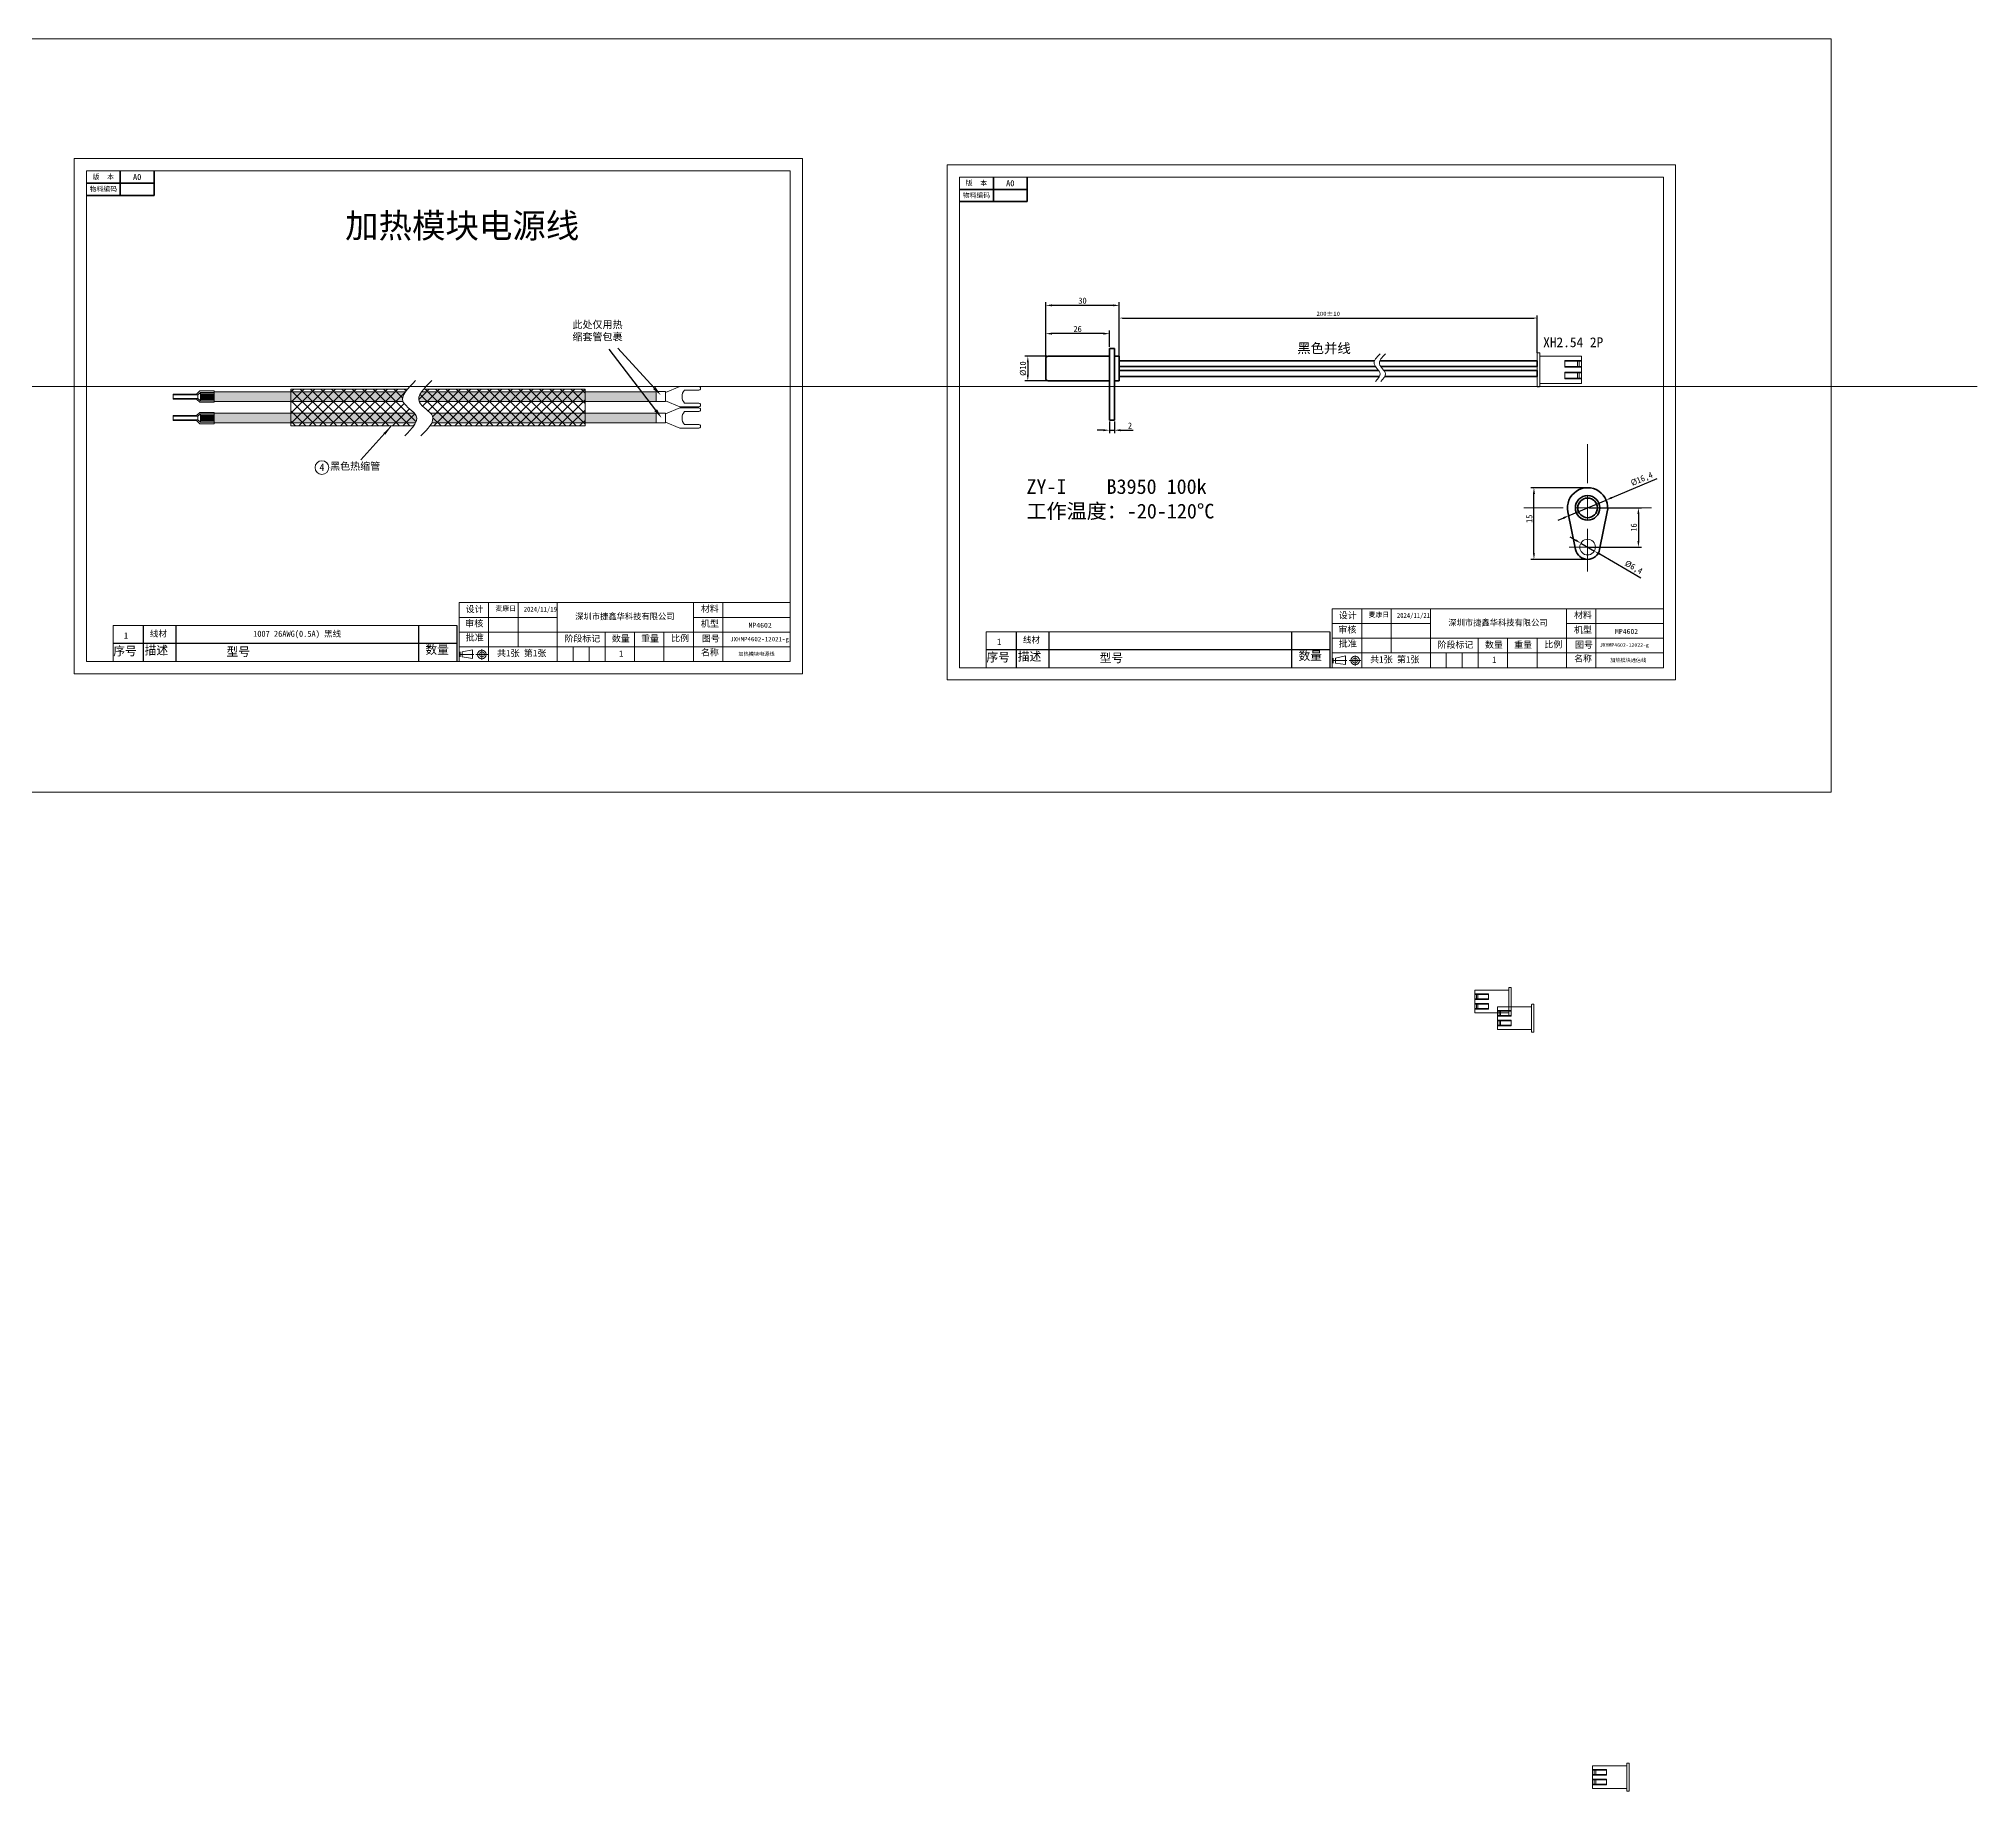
# Model space of a CAD drawing. Header units: millimetres. Extents: x -293 to 5666, y -3485 to 352.
# Drawn here: x 476 to 1267, y -3485 to -2771 of the extents above; entities that cross this region are included whole.
import ezdxf
from ezdxf import colors
from ezdxf.entities.mleader import LeaderData, LeaderLine
from ezdxf.math import Vec2, Vec3

# ---------------------------------------------------------------- set-up
doc = ezdxf.new("R2010")
doc.units = ezdxf.units.MM
doc.header["$PDSIZE"] = -1
doc.linetypes.add('点画线', pattern=[18, 12, -2, 2, -2])
doc.layers.get('0').update_dxf_attribs({"lineweight": 18})
for name, color, linetype, lineweight in [('FORMAT', 7, 'Continuous', 35), ('SLD-0', 179, 'Continuous', 18), ('中心线层', 1, '点画线', 18), ('图框线', 1, 'Continuous', 30), ('地线', 2, 'Continuous', 18), ('尺寸线层', 3, 'Continuous', 18), ('更新', 10, 'Continuous', 18), ('粗实线层', 7, 'Continuous', 35), ('轮廓实线层', 7, 'Continuous', 35)]:
    doc.layers.add(name, color=color, linetype=linetype, lineweight=lineweight)
doc.styles.add('SLDTEXTSTYLE3', font='', dxfattribs={"width": 0.827647})
doc.styles.get("Standard").update_dxf_attribs({"font": ''})
doc.styles.get('SLDTEXTSTYLE3').set_extended_font_data('汉仪长仿宋体')
doc.styles.get('Standard').set_extended_font_data('FangSong')
doc.dimstyles.new('ISO-25', dxfattribs={"dimtxt": 2.5, "dimasz": 2.5, "dimexe": 1.25, "dimexo": 0.625, "dimtad": 1, "dimtxsty": 'Standard', "dimcen": 2.5, "dimdle": 5, "dimadec": 0, "dimazin": 0, "dimtfac": 1, "dimtmove": 0, "dimatfit": 3, "dimfxl": 1, "dimarcsym": 0})

# ---------------------------------------------------------------- blocks, each defined once
blk = doc.blocks.new('*X1173')
at = {"layer": '粗实线层'}
blk.add_hatch(color=256, dxfattribs=at).paths.add_polyline_path([(12.33, 13.57), (9.27, 10.94), (10.01, 10.27)], flags=0)
blk.add_line((0, 0), (12.33, 13.57), dxfattribs=at)
blk = doc.blocks.new('*D1180')
at = {"color": 0, "lineweight": -2, "transparency": 16777216}
for p, q in [((916.82, -2900.13), (916.82, -2883.52)), ((918.07, -2884.52), (1085.93, -2884.52)), ((1087.18, -2898.69), (1087.18, -2883.52))]:
    blk.add_line(p, q, dxfattribs=at)
at = {"color": 0, "transparency": 16777216}
for points in [[(918.07, -2884.31), (918.07, -2884.73), (916.82, -2884.52)], [(1085.93, -2884.73), (1085.93, -2884.31), (1087.18, -2884.52)]]:
    blk.add_solid(points, dxfattribs=at)
at = {"layer": 'Defpoints', "color": 0, "transparency": 16777216}
for p in [(1087.18, -2884.52), (916.82, -2900.13), (1087.18, -2898.69)]:
    blk.add_point(p, dxfattribs=at)
at = {"color": 0, "transparency": 16777216, "insert": (1002, -2882.79), "char_height": 1.75, "attachment_point": 5}
blk.add_mtext('200%%P10', dxfattribs=at)
blk = doc.blocks.new('SW_CENTERMARKSYMBOL_0')
at = {"layer": '中心线层', "color": 0}
for p, q in [((0, 5), (0, 13)), ((-5, 0), (-13, 0)), ((0, 0), (-2.5, 0)), ((0, 0), (0, 2.5)), ((0, 0), (0, -2.5)), ((0, 0), (2.5, 0)), ((5, 0), (13, 0)), ((0, -5), (0, -13))]:
    blk.add_line(p, q, dxfattribs=at)
blk = doc.blocks.new('SW_CENTERMARKSYMBOL_1')
at = {"layer": '中心线层', "color": 0}
for p, q in [((-2.5, 0), (-3.75, 0)), ((0, 0), (-2.5, 0)), ((0, 2.5), (0, 3.75)), ((0, 0), (0, 2.5)), ((0, 0), (0, -2.5)), ((0, 0), (2.5, 0)), ((2.5, 0), (3.75, 0)), ((0, -2.5), (0, -3.75))]:
    blk.add_line(p, q, dxfattribs=at)
blk = doc.blocks.new('*D1181')
at = {"color": 0, "lineweight": -2, "transparency": 16777216}
for p, q in [((887.2, -2900.13), (878.26, -2900.13)), ((879.51, -2902.63), (879.51, -2907.63)), ((887.2, -2910.13), (878.26, -2910.13))]:
    blk.add_line(p, q, dxfattribs=at)
at = {"color": 0, "transparency": 16777216}
for points in [[(879.92, -2902.63), (879.09, -2902.63), (879.51, -2900.13)], [(879.09, -2907.63), (879.92, -2907.63), (879.51, -2910.13)]]:
    blk.add_solid(points, dxfattribs=at)
at = {"layer": 'Defpoints', "color": 0, "transparency": 16777216}
for p in [(887.82, -2900.13), (879.51, -2910.13), (887.82, -2910.13)]:
    blk.add_point(p, dxfattribs=at)
at = {"color": 0, "transparency": 16777216, "insert": (877.57, -2905.13), "char_height": 2.5, "attachment_point": 5, "rotation": 90}
blk.add_mtext('%%C10', dxfattribs=at)
blk = doc.blocks.new('*D1182')
at = {"color": 0, "lineweight": -2, "transparency": 16777216}
for p, q in [((886.82, -2900.5), (886.82, -2889.64)), ((910.32, -2890.89), (889.32, -2890.89)), ((912.82, -2896.3), (912.82, -2889.64))]:
    blk.add_line(p, q, dxfattribs=at)
at = {"color": 0, "transparency": 16777216}
for points in [[(889.32, -2890.47), (889.32, -2891.3), (886.82, -2890.89)], [(910.32, -2891.3), (910.32, -2890.47), (912.82, -2890.89)]]:
    blk.add_solid(points, dxfattribs=at)
at = {"layer": 'Defpoints', "color": 0, "transparency": 16777216}
for p in [(886.82, -2890.89), (912.82, -2896.93), (886.82, -2901.13)]:
    blk.add_point(p, dxfattribs=at)
at = {"color": 0, "transparency": 16777216, "insert": (899.82, -2889), "char_height": 2.5, "attachment_point": 5}
blk.add_mtext('26', dxfattribs=at)
blk = doc.blocks.new('*D1183')
at = {"color": 0, "lineweight": -2, "transparency": 16777216}
for p, q in [((886.82, -2900.5), (886.82, -2878.11)), ((914.32, -2879.36), (889.32, -2879.36)), ((916.82, -2899.5), (916.82, -2878.11))]:
    blk.add_line(p, q, dxfattribs=at)
at = {"color": 0, "transparency": 16777216}
for points in [[(889.32, -2878.94), (889.32, -2879.77), (886.82, -2879.36)], [(914.32, -2879.77), (914.32, -2878.94), (916.82, -2879.36)]]:
    blk.add_solid(points, dxfattribs=at)
at = {"layer": 'Defpoints', "color": 0, "transparency": 16777216}
for p in [(886.82, -2879.36), (916.82, -2900.13), (886.82, -2901.13)]:
    blk.add_point(p, dxfattribs=at)
at = {"color": 0, "transparency": 16777216, "insert": (901.82, -2877.47), "char_height": 2.5, "attachment_point": 5}
blk.add_mtext('30', dxfattribs=at)
blk = doc.blocks.new('*D1184')
at = {"color": 0, "lineweight": -2, "transparency": 16777216}
for p, q in [((910.32, -2930.25), (907.82, -2930.25)), ((912.82, -2926.75), (912.82, -2931.5)), ((912.82, -2930.25), (914.82, -2930.25)), ((914.82, -2926.75), (914.82, -2931.5)), ((917.32, -2930.25), (922.49, -2930.25))]:
    blk.add_line(p, q, dxfattribs=at)
at = {"color": 0, "transparency": 16777216}
for points in [[(910.32, -2930.67), (910.32, -2929.84), (912.82, -2930.25)], [(917.32, -2929.84), (917.32, -2930.67), (914.82, -2930.25)]]:
    blk.add_solid(points, dxfattribs=at)
at = {"layer": 'Defpoints', "color": 0, "transparency": 16777216}
for p in [(912.82, -2926.13), (914.82, -2926.13), (914.82, -2930.25)]:
    blk.add_point(p, dxfattribs=at)
at = {"color": 0, "transparency": 16777216, "insert": (921.16, -2928.38), "char_height": 2.5, "attachment_point": 5}
blk.add_mtext('2', dxfattribs=at)
blk = doc.blocks.new('*D1185')
at = {"color": 0, "lineweight": -2, "transparency": 16777216}
for p, q in [((1136.01, -2950.07), (1117.63, -2957.77)), ((1100.2, -2965.07), (1115.33, -2958.74)), ((1097.9, -2966.04), (1095.59, -2967))]:
    blk.add_line(p, q, dxfattribs=at)
at = {"color": 0, "transparency": 16777216}
for points in [[(1117.47, -2957.39), (1117.8, -2958.15), (1115.33, -2958.74)], [(1098.06, -2966.42), (1097.73, -2965.65), (1100.2, -2965.07)]]:
    blk.add_solid(points, dxfattribs=at)
at = {"layer": 'Defpoints', "color": 0, "transparency": 16777216}
for p in [(1115.33, -2958.74), (1100.2, -2965.07)]:
    blk.add_point(p, dxfattribs=at)
at = {"color": 0, "transparency": 16777216, "insert": (1129.93, -2950.34), "char_height": 2.5, "attachment_point": 5, "rotation": 22.72635}
blk.add_mtext('%%c16,4', dxfattribs=at)
blk = doc.blocks.new('*D1186')
at = {"color": 0, "lineweight": -2, "transparency": 16777216}
for p, q in [((1102.84, -2975.04), (1100.67, -2973.79)), ((1105, -2976.3), (1110.53, -2979.51)), ((1129.53, -2990.55), (1112.69, -2980.77))]:
    blk.add_line(p, q, dxfattribs=at)
at = {"color": 0, "transparency": 16777216}
for points in [[(1102.63, -2975.4), (1103.05, -2974.68), (1105, -2976.3)], [(1112.9, -2980.41), (1112.48, -2981.13), (1110.53, -2979.51)]]:
    blk.add_solid(points, dxfattribs=at)
at = {"layer": 'Defpoints', "color": 0, "transparency": 16777216}
for p in [(1105, -2976.3), (1110.53, -2979.51)]:
    blk.add_point(p, dxfattribs=at)
at = {"color": 0, "transparency": 16777216, "insert": (1126.44, -2986.32), "char_height": 2.5, "attachment_point": 5, "rotation": 329.85392}
blk.add_mtext('%%c6,4', dxfattribs=at)
blk = doc.blocks.new('*D1187')
at = {"color": 0, "lineweight": -2, "transparency": 16777216}
for p, q in [((1108.39, -2961.9), (1129.74, -2961.9)), ((1128.49, -2964.4), (1128.49, -2975.4)), ((1108.39, -2977.9), (1129.74, -2977.9))]:
    blk.add_line(p, q, dxfattribs=at)
at = {"color": 0, "transparency": 16777216}
for points in [[(1128.91, -2964.4), (1128.07, -2964.4), (1128.49, -2961.9)], [(1128.07, -2975.4), (1128.91, -2975.4), (1128.49, -2977.9)]]:
    blk.add_solid(points, dxfattribs=at)
at = {"layer": 'Defpoints', "color": 0, "transparency": 16777216}
for p in [(1107.77, -2961.9), (1107.77, -2977.9), (1128.49, -2977.9)]:
    blk.add_point(p, dxfattribs=at)
at = {"color": 0, "transparency": 16777216, "insert": (1126.6, -2969.9), "char_height": 2.5, "attachment_point": 5, "rotation": 90}
blk.add_mtext('16', dxfattribs=at)
blk = doc.blocks.new('*D1188')
at = {"color": 0, "lineweight": -2, "transparency": 16777216}
for p, q in [((1107.14, -2953.7), (1084.63, -2953.7)), ((1085.88, -2980.4), (1085.88, -2956.2)), ((1107.14, -2982.9), (1084.63, -2982.9))]:
    blk.add_line(p, q, dxfattribs=at)
at = {"color": 0, "transparency": 16777216}
for points in [[(1086.3, -2956.2), (1085.46, -2956.2), (1085.88, -2953.7)], [(1085.46, -2980.4), (1086.3, -2980.4), (1085.88, -2982.9)]]:
    blk.add_solid(points, dxfattribs=at)
at = {"layer": 'Defpoints', "color": 0, "transparency": 16777216}
for p in [(1085.88, -2953.7), (1107.77, -2953.7), (1107.77, -2982.9)]:
    blk.add_point(p, dxfattribs=at)
at = {"color": 0, "transparency": 16777216, "insert": (1083.99, -2966.37), "char_height": 2.5, "attachment_point": 5, "rotation": 90}
blk.add_mtext('15', dxfattribs=at)
blk = doc.blocks.new('1')
blk.add_line((659.9, -741.34), (659.9, -752.77))
at = {"color": 0, "lineweight": 0}
for points in [[(644.99, -742.46), (658.94, -742.46)], [(644.99, -743.94), (644.99, -742.46)], [(658.94, -741.58), (658.96, -741.49), (659.02, -741.41), (659.09, -741.36), (659.18, -741.34), (659.9, -741.34)], [(658.94, -752.53), (658.94, -741.58)], [(644.99, -751.65), (644.99, -743.94)], [(644.99, -743.94), (650.61, -743.94), (650.61, -746.21)], [(650.61, -744.19), (644.99, -744.19)], [(650.61, -745.97), (644.99, -745.97)], [(650.61, -746.21), (644.99, -746.21)], [(650.61, -750.17), (650.61, -747.9), (644.99, -747.9)], [(650.61, -748.15), (644.99, -748.15)], [(650.61, -749.93), (644.99, -749.93)], [(650.61, -750.17), (644.99, -750.17)], [(645.7, -745.97), (645.7, -744.19)], [(645.7, -749.93), (645.7, -748.15)], [(646.26, -745.97), (646.26, -744.19)], [(646.26, -749.93), (646.26, -748.15)], [(644.99, -751.65), (658.94, -751.65)], [(659.9, -752.77), (659.18, -752.77), (659.09, -752.75), (659.02, -752.7), (658.96, -752.62), (658.94, -752.53)]]:
    blk.add_lwpolyline(points, dxfattribs=at)

msp = doc.modelspace()

# ---------------------------------------------------------------- hatches: boundary and pattern name
at = {"lineweight": 5}
for points in [[(542.3422, -2917.7601), (542.3422, -2916.9138), (542.3422, -2915.3601), (547.7974, -2915.3601), (547.7999, -2917.7601)], [(542.3397, -2926.4783), (542.3397, -2924.7872), (542.3397, -2924.0783), (547.7974, -2924.0783), (547.7974, -2926.4783)]]:
    msp.add_hatch(color=256, dxfattribs=at).paths.add_polyline_path(points, flags=0)
h = msp.add_hatch(color=8, dxfattribs=at)
h.paths.add_polyline_path([(547.7974, -2918.0729), (547.7974, -2916.0657), (547.7974, -2915.0729), (547.7974, -2914.5601), (586.6543, -2914.5601), (586.6543, -2918.5601), (547.7974, -2918.5601)], flags=0)
h.paths.add_polyline_path([(706.6543, -2918.5601), (706.6543, -2916.8359), (706.6543, -2914.5601), (728.0088, -2914.5601), (728.0088, -2918.5601)], flags=0)
h.paths.add_polyline_path([(624.6865, -2916.791), (624.5955, -2917.4904), (624.6588, -2918.172), (624.7955, -2918.5601), (586.6543, -2918.5601), (586.6543, -2916.9888), (586.6543, -2914.5601), (625.7633, -2914.5601), (625.7315, -2914.6033), (625.27, -2915.3457), (624.9165, -2916.0755)])
h.paths.add_polyline_path([(631.4824, -2916.0937), (631.2525, -2916.8092), (631.1614, -2917.5086), (631.2248, -2918.1901), (631.3551, -2918.5601), (706.6543, -2918.5601), (706.6543, -2914.5601), (632.3425, -2914.5601), (632.2974, -2914.6215), (631.8359, -2915.3638)])
h = msp.add_hatch(dxfattribs=at)
h.set_pattern_fill('??案', color=5, style=0, pattern_type=0)
h.set_pattern_definition([(135, (494.5606, -2833.7185), (-2.12132, -2.12132), [])])
h.paths.add_polyline_path([(578.9793, -2915.587), (625.1531, -2915.587), (624.9165, -2916.0755), (624.6865, -2916.791), (624.5955, -2917.4904), (624.6588, -2918.172), (624.8919, -2918.8338), (625.299, -2919.4754), (625.3966, -2919.587), (578.9793, -2919.587), (578.9793, -2917.1326)])
h.paths.add_polyline_path([(631.9466, -2919.587), (631.8649, -2919.4936), (631.4579, -2918.8519), (631.2248, -2918.1901), (631.1614, -2917.5086), (631.2525, -2916.8092), (631.4824, -2916.0937), (631.7278, -2915.587), (698.9793, -2915.587), (698.9793, -2919.587)])
h.paths.add_polyline_path([(635.4397, -2922.8051), (635.1806, -2922.5522), (633.7634, -2921.3397), (633.059, -2920.7327), (632.4124, -2920.1189), (631.9466, -2919.587), (698.9793, -2919.587), (698.9793, -2922.8051)])
h.paths.add_polyline_path([(578.9793, -2922.8051), (578.9793, -2921.2044), (578.9793, -2919.587), (625.3966, -2919.587), (625.8464, -2920.1008), (626.493, -2920.7146), (627.1975, -2921.3215), (628.6147, -2922.5341), (628.8924, -2922.8051)])
h.paths.add_polyline_path([(631.7278, -2915.587), (631.8359, -2915.3638), (632.2974, -2914.6215), (632.8515, -2913.8684), (633.1674, -2913.4871), (698.9793, -2913.4871), (698.9793, -2915.587)])
h.paths.add_polyline_path([(578.9793, -2915.587), (578.9793, -2914.6269), (578.9793, -2913.4871), (626.5864, -2913.4871), (626.2856, -2913.8502), (625.7315, -2914.6033), (625.27, -2915.3457), (625.1531, -2915.587)])
h.paths.add_polyline_path([(578.9793, -2922.8051), (628.8924, -2922.8051), (629.2448, -2923.1491), (629.7677, -2923.7764), (630.1418, -2924.4206), (630.2611, -2924.7505), (630.3343, -2925.0856), (630.3513, -2925.7706), (630.2103, -2926.4737), (630.0807, -2926.8051), (578.9793, -2926.8051), (578.9793, -2924.3365)])
h.paths.add_polyline_path([(698.9793, -2926.8051), (636.6537, -2926.8051), (636.7763, -2926.4919), (636.9173, -2925.7888), (636.9003, -2925.1037), (636.827, -2924.7686), (636.7077, -2924.4388), (636.3336, -2923.7945), (635.8108, -2923.1673), (635.4397, -2922.8051), (698.9793, -2922.8051)])
h.paths.add_polyline_path([(635.7193, -2928.4871), (636.0906, -2927.9442), (636.4949, -2927.211), (636.6537, -2926.8051), (698.9793, -2926.8051), (698.9793, -2928.4871)])
h.paths.add_polyline_path([(578.9793, -2928.4871), (578.9793, -2927.2337), (578.9793, -2926.8051), (630.0807, -2926.8051), (629.9289, -2927.1929), (629.5246, -2927.9261), (629.141, -2928.4871)])
h = msp.add_hatch(dxfattribs=at)
h.set_pattern_fill('??案', color=256, style=0, pattern_type=0)
h.set_pattern_definition([(45, (494.5606, -2833.7185), (-2.12132, 2.12132), [])])
h.paths.add_polyline_path([(578.9793, -2914.2354), (578.9793, -2913.4871), (626.5864, -2913.4871), (626.2856, -2913.8502), (625.7315, -2914.6033), (625.27, -2915.3457), (625.1531, -2915.587), (578.9793, -2915.587)])
h.paths.add_polyline_path([(631.7278, -2915.587), (631.8359, -2915.3638), (632.2974, -2914.6215), (632.8515, -2913.8684), (633.1674, -2913.4871), (698.9793, -2913.4871), (698.9793, -2915.587)])
h.paths.add_polyline_path([(698.9793, -2919.587), (631.9466, -2919.587), (631.8649, -2919.4936), (631.4579, -2918.8519), (631.2248, -2918.1901), (631.1614, -2917.5086), (631.2525, -2916.8092), (631.4824, -2916.0937), (631.7278, -2915.587), (698.9793, -2915.587)])
h.paths.add_polyline_path([(578.9793, -2915.587), (625.1531, -2915.587), (624.9165, -2916.0755), (624.6865, -2916.791), (624.5955, -2917.4904), (624.6588, -2918.172), (624.8919, -2918.8338), (625.299, -2919.4754), (625.3966, -2919.587), (578.9793, -2919.587), (578.9793, -2916.7411)])
h.paths.add_polyline_path([(698.9793, -2922.8051), (635.4397, -2922.8051), (635.1806, -2922.5522), (633.7634, -2921.3397), (633.059, -2920.7327), (632.4124, -2920.1189), (631.9466, -2919.587), (698.9793, -2919.587)])
h.paths.add_polyline_path([(578.9793, -2921.5959), (578.9793, -2919.587), (625.3966, -2919.587), (625.8464, -2920.1008), (626.493, -2920.7146), (627.1975, -2921.3215), (628.6147, -2922.5341), (628.8924, -2922.8051), (578.9793, -2922.8051)])
h.paths.add_polyline_path([(578.9793, -2924.5714), (578.9793, -2922.8051), (628.8924, -2922.8051), (629.2448, -2923.1491), (629.7677, -2923.7764), (630.1418, -2924.4206), (630.2611, -2924.7505), (630.3343, -2925.0856), (630.3513, -2925.7706), (630.2103, -2926.4737), (630.0807, -2926.8051), (578.9793, -2926.8051)])
h.paths.add_polyline_path([(698.9793, -2922.8051), (698.9793, -2926.8051), (636.6537, -2926.8051), (636.7763, -2926.4919), (636.9173, -2925.7888), (636.9003, -2925.1037), (636.827, -2924.7686), (636.7077, -2924.4388), (636.3336, -2923.7945), (635.8108, -2923.1673), (635.4397, -2922.8051)])
h.paths.add_polyline_path([(578.9793, -2927.2337), (578.9793, -2926.8051), (630.0807, -2926.8051), (629.9289, -2927.1929), (629.5246, -2927.9261), (629.141, -2928.4871), (578.9793, -2928.4871)])
h.paths.add_polyline_path([(635.7193, -2928.4871), (636.0906, -2927.9442), (636.4949, -2927.211), (636.6537, -2926.8051), (698.9793, -2926.8051), (698.9793, -2928.4871)])
h = msp.add_hatch(color=1, dxfattribs=at)
h.paths.add_polyline_path([(706.6543, -2927.2783), (706.6543, -2925.7039), (706.6543, -2923.2783), (728.0088, -2923.2783), (728.0088, -2927.2783), (709.7826, -2927.2783)], flags=0)
h.paths.add_polyline_path([(547.7974, -2926.8127), (547.7974, -2924.9337), (547.7974, -2923.8127), (547.7974, -2923.2783), (586.6543, -2923.2783), (586.6543, -2927.2783), (547.7974, -2927.2783)], flags=0)
h.paths.add_polyline_path([(629.7677, -2923.7764), (630.1418, -2924.4206), (630.2611, -2924.7505), (630.3343, -2925.0856), (630.3513, -2925.7706), (630.2103, -2926.4737), (629.9289, -2927.1929), (629.8818, -2927.2783), (586.6543, -2927.2783), (586.6543, -2925.8511), (586.6543, -2923.2783), (629.3525, -2923.2783)])
h.paths.add_polyline_path([(636.9173, -2925.7888), (636.7763, -2926.4919), (636.4949, -2927.211), (636.4578, -2927.2783), (706.6543, -2927.2783), (706.6543, -2923.2783), (635.9033, -2923.2783), (636.3336, -2923.7945), (636.7077, -2924.4388), (636.827, -2924.7686), (636.9003, -2925.1037)])

# ---------------------------------------------------------------- linework, layer by layer
at = {"color": 7, "linetype": 'Continuous', "lineweight": 35}
for p, q in [((912.8236, -2900.1297), (887.8236, -2900.1297)), ((914.8236, -2896.9297), (912.8236, -2896.9297)), ((912.8236, -2896.9297), (912.8236, -2906.7697)), ((914.8236, -2896.9297), (914.8236, -2906.7697)), ((916.8236, -2900.1297), (914.8236, -2900.1297)), ((916.8236, -2905.1297), (916.8236, -2900.1297)), ((886.8236, -2905.1297), (886.8236, -2901.1297)), ((886.8236, -2909.1297), (886.8236, -2905.1297)), ((912.8236, -2906.7697), (912.8236, -2922.1297)), ((914.8236, -2906.7697), (914.8236, -2922.1297)), ((1020.8935, -2901.9297), (916.8236, -2901.9297)), ((916.8236, -2904.3297), (1021.3064, -2904.3297)), ((916.8236, -2910.1297), (916.8236, -2905.1297)), ((1022.5737, -2905.9297), (916.8236, -2905.9297)), ((916.8236, -2908.3297), (1022.9317, -2908.3297)), ((1087.1837, -2901.9297), (1023.0646, -2901.9297)), ((1023.4775, -2904.3297), (1087.1837, -2904.3297)), ((1087.1837, -2905.9297), (1024.7448, -2905.9297)), ((1025.1028, -2908.3297), (1087.1837, -2908.3297)), ((1087.1837, -2901.9297), (1087.1837, -2904.3297)), ((1087.1837, -2905.9297), (1087.1837, -2907.1297)), ((1087.1837, -2907.1297), (1087.1837, -2908.3297)), ((887.8236, -2910.1297), (912.8236, -2910.1297)), ((914.8236, -2910.1297), (916.8236, -2910.1297)), ((912.8236, -2922.1297), (912.8236, -2926.1297)), ((914.8236, -2922.1297), (914.8236, -2926.1297)), ((912.8236, -2926.1297), (914.8236, -2926.1297)), ((1102.8661, -2978.9037), (1099.7307, -2963.5437)), ((1115.7994, -2963.5437), (1112.664, -2978.9037))]:
    msp.add_line(p, q, dxfattribs=at)
at = {"lineweight": 9}
for p, q in [((531.0633, -2917.5884), (531.0633, -2915.5318)), ((540.5768, -2915.5318), (531.0633, -2915.5318)), ((541.9489, -2914.2542), (540.5768, -2915.5318)), ((547.7974, -2914.2542), (541.9489, -2914.2542)), ((540.5768, -2917.5884), (531.0633, -2917.5884)), ((531.0633, -2926.3065), (531.0633, -2924.25)), ((540.5768, -2924.25), (531.0633, -2924.25)), ((541.9489, -2918.8659), (540.5768, -2917.5884)), ((541.9489, -2922.9724), (540.5768, -2924.25)), ((541.9489, -2918.8659), (547.7974, -2918.8659)), ((547.7974, -2922.9724), (541.9489, -2922.9724)), ((540.5768, -2926.3065), (531.0633, -2926.3065)), ((541.9489, -2927.5841), (540.5768, -2926.3065)), ((541.9489, -2927.5841), (547.7974, -2927.5841))]:
    msp.add_line(p, q, dxfattribs=at)
at = {"color": 2, "lineweight": 9}
for p, q in [((541.1475, -2915.8385), (531.0633, -2915.8385)), ((542.1902, -2914.8676), (541.1475, -2915.8385)), ((541.1475, -2917.2817), (541.1475, -2915.8385)), ((547.7974, -2914.8676), (542.1902, -2914.8676)), ((542.1902, -2918.2525), (542.1902, -2914.8676)), ((541.1475, -2917.2817), (531.0633, -2917.2817)), ((542.1902, -2918.2525), (541.1475, -2917.2817)), ((542.1902, -2923.5858), (541.1475, -2924.5567)), ((547.7974, -2918.2525), (542.1902, -2918.2525)), ((547.7974, -2923.5858), (542.1902, -2923.5858)), ((542.1902, -2926.9707), (542.1902, -2923.5858)), ((541.1475, -2924.5567), (531.0633, -2924.5567)), ((541.1475, -2925.9998), (531.0633, -2925.9998)), ((541.1475, -2925.9998), (541.1475, -2924.5567)), ((542.1902, -2926.9707), (541.1475, -2925.9998)), ((547.7974, -2926.9707), (542.1902, -2926.9707))]:
    msp.add_line(p, q, dxfattribs=at)
at = {"color": 0, "lineweight": 9}
for p, q in [((547.7974, -2918.8659), (547.7974, -2914.2542)), ((547.7974, -2927.5841), (547.7974, -2922.9724))]:
    msp.add_line(p, q, dxfattribs=at)
at = {"lineweight": 5}
for p, q in [((728.0088, -2914.5351), (728.0088, -2918.5851)), ((728.0088, -2914.5601), (728.0088, -2918.5601)), ((728.0088, -2918.2817), (728.0088, -2914.8384)), ((737.5802, -2912.4269), (731.7218, -2914.8384)), ((731.7218, -2914.8384), (731.7218, -2916.5601)), ((731.7218, -2918.2817), (731.7218, -2916.5601)), ((745.3561, -2912.4571), (737.5802, -2912.4269)), ((739.5281, -2913.931), (745.3601, -2913.9151)), ((728.0088, -2923.2533), (728.0088, -2927.3033)), ((728.0088, -2923.2783), (728.0088, -2927.2783)), ((728.0088, -2926.9999), (728.0088, -2923.5566)), ((737.5802, -2920.6933), (731.7218, -2918.2817)), ((737.5802, -2921.1451), (731.7218, -2923.5566)), ((731.7218, -2923.5566), (731.7218, -2925.2783)), ((745.3561, -2920.6631), (737.5802, -2920.6933)), ((745.3561, -2921.1753), (737.5802, -2921.1451)), ((739.5281, -2919.1892), (745.3601, -2919.2051)), ((739.5281, -2922.6491), (745.3601, -2922.6333)), ((731.7218, -2926.9999), (731.7218, -2925.2783)), ((737.5802, -2929.4115), (731.7218, -2926.9999)), ((745.3561, -2929.3812), (737.5802, -2929.4115)), ((739.5281, -2927.9074), (745.3601, -2927.9232))]:
    msp.add_line(p, q, dxfattribs=at)
for p, q in [((506.5575, -3009.9136), (646.7152, -3009.9136)), ((506.5575, -3009.9136), (506.5575, -3024.5371)), ((506.5575, -3017.1984), (646.7152, -3017.1984)), ((862.5674, -3012.442), (1002.725, -3012.442)), ((862.5674, -3012.442), (862.5674, -3027.0654)), ((862.5674, -3019.7268), (1002.725, -3019.7268))]:
    msp.add_line(p, q)
at = {"color": 0, "lineweight": 5}
for points in [[(1087.1837, -2898.6948), (1088.0501, -2898.6948), (1088.1648, -2898.7203), (1088.254, -2898.784), (1088.3177, -2898.8732), (1088.3432, -2898.9878)], [(1087.1837, -2898.6948), (1087.1837, -2912.5196)], [(1088.3432, -2898.9878), (1088.3432, -2912.2266)], [(1105.2261, -2900.0454), (1088.3432, -2900.0454)], [(1105.2261, -2900.0454), (1105.2261, -2909.3724)], [(1098.4211, -2901.842), (1098.4211, -2904.5815), (1105.2261, -2904.5815)], [(1098.4211, -2901.842), (1105.2261, -2901.842)], [(1098.4211, -2902.1351), (1105.2261, -2902.1351)], [(1098.4211, -2904.2884), (1105.2261, -2904.2884)], [(1098.4211, -2906.6329), (1105.2261, -2906.6329)], [(1105.2261, -2909.3724), (1098.4211, -2909.3724), (1098.4211, -2906.6329)], [(1098.4211, -2906.926), (1105.2261, -2906.926)], [(1103.6843, -2902.1351), (1103.6843, -2904.2884)], [(1103.6843, -2906.926), (1103.6843, -2909.0793)], [(1104.3596, -2902.1351), (1104.3596, -2904.2884)], [(1104.3596, -2906.926), (1104.3596, -2909.0793)], [(1088.3432, -2912.2266), (1088.3177, -2912.3412), (1088.254, -2912.4304), (1088.1648, -2912.4941), (1088.0501, -2912.5196), (1087.1837, -2912.5196)], [(1105.2261, -2911.169), (1088.3432, -2911.169)], [(1098.4211, -2909.0793), (1105.2261, -2909.0793)], [(1105.2261, -2909.3724), (1105.2261, -2911.169)]]:
    msp.add_lwpolyline(points, dxfattribs=at)
at = {"lineweight": 5}
msp.add_lwpolyline([(542.3422, -2917.7601), (542.3422, -2915.3601), (547.7974, -2915.3601), (547.7974, -2917.7601)], close=True, dxfattribs=at)
at = {"color": 8, "lineweight": 5}
for points in [[(547.7974, -2918.5601), (547.7974, -2914.5601), (625.7611, -2914.5601)], [(632.3396, -2914.5601), (728.0088, -2914.5601)], [(624.773, -2918.5601), (547.7974, -2918.5601)], [(728.0088, -2918.5601), (631.3322, -2918.5601)]]:
    msp.add_lwpolyline(points, dxfattribs=at)
at = {"color": 5, "lineweight": 5}
for points in [[(629.1491, -2928.4871), (578.9793, -2928.4871), (578.9793, -2913.4871), (626.5785, -2913.4871)], [(633.1595, -2913.4871), (698.9793, -2913.4871), (698.9793, -2928.4871), (635.728, -2928.4871)]]:
    msp.add_lwpolyline(points, dxfattribs=at)
at = {"lineweight": 5}
for points in [[(728.0088, -2914.5351), (731.7218, -2914.5351), (731.7218, -2918.5851)], [(731.7218, -2918.5851), (728.0088, -2918.5851)], [(728.0088, -2923.2533), (731.7218, -2923.2533), (731.7218, -2927.3033)], [(731.7218, -2927.3033), (728.0088, -2927.3033)]]:
    msp.add_lwpolyline(points, dxfattribs=at)
at = {"color": 0, "lineweight": 5}
msp.add_lwpolyline([(542.3397, -2926.4783), (542.3397, -2924.0783), (547.7974, -2924.0783), (547.7974, -2926.4783)], close=True, dxfattribs=at)
at = {"color": 1, "lineweight": 5}
for points in [[(629.8875, -2927.2783), (547.7974, -2927.2783), (547.7974, -2923.2783), (629.3637, -2923.2783)], [(635.9132, -2923.2783), (728.0088, -2923.2783), (728.0088, -2927.2783), (636.4624, -2927.2783)]]:
    msp.add_lwpolyline(points, dxfattribs=at)
at = {"color": 2, "lineweight": 5}
msp.add_circle((591.6601, -2945.4889), 2.7779, dxfattribs=at)
at = {"color": 7, "linetype": 'Continuous', "lineweight": 35}
for radius in [5, 4]:
    msp.add_circle((1107.7651, -2961.9037), radius, dxfattribs=at)
msp.add_circle((1107.7651, -2977.9037), 3.2)
for centre, radius, start, end in [((887.8236, -2901.1297), 1, 90, 180), ((887.8236, -2909.1297), 1, 180, 270), ((1107.7651, -2961.9037), 8.2, 348.463041, 191.536959), ((1107.7651, -2977.9037), 5, 191.536959, 348.463041)]:
    msp.add_arc(centre, radius, start, end, dxfattribs=at)
at = {"lineweight": 5}
for centre, radius, start, end in [((742.4008, -2916.5601), 3.8942, 137.5350083, 222.4649917), ((742.4008, -2916.5601), 3.8942, 137.5350083, 222.4649917), ((745.3581, -2913.1861), 0.7291, 269.3497884, 90.1558226), ((742.4008, -2925.2783), 3.8942, 137.5350083, 222.4649917), ((742.4008, -2925.2783), 3.8942, 137.5350083, 222.4649917), ((745.3581, -2919.9341), 0.7291, 269.8441774, 90.6502116), ((745.3581, -2921.9043), 0.7291, 269.3497884, 90.1558226), ((745.3581, -2928.6522), 0.7291, 269.8441774, 90.6502116)]:
    msp.add_arc(centre, radius, start, end, dxfattribs=at)
for points in [[(1023.1196, -2899.1247), (1020.7496, -2903.2464), (1023.1711, -2907.2134), (1021.2648, -2910.4076)], [(1025.2907, -2899.1247), (1022.9208, -2903.2464), (1025.3422, -2907.2134), (1023.436, -2910.4076)]]:
    msp.add_spline(points, degree=3)
at = {"color": 0}
for points in [[(629.9051, -2909.9863), (624.8724, -2918.7936), (630.1568, -2924.4555), (625.5015, -2932.5079)], [(636.4711, -2910.0044), (631.4383, -2918.8118), (636.7227, -2924.4736), (632.0674, -2932.5261)]]:
    msp.add_spline(points, degree=3, dxfattribs=at)
at = {"layer": 'Defpoints', "lineweight": 13}
for points in [[(787.6502, -3029.5371), (787.6502, -2819.5371), (490.6502, -2819.5371), (490.6502, -3029.5371)], [(1143.66, -3032.0654), (1143.66, -2822.0654), (846.66, -2822.0654), (846.66, -3032.0654)]]:
    msp.add_lwpolyline(points, close=True, dxfattribs=at)
at = {"layer": 'FORMAT', "lineweight": 13}
for p, q in [((647.6493, -3000.5371), (743.1493, -3000.5371)), ((647.6493, -3000.5371), (647.6493, -3024.5371)), ((659.6493, -3000.5371), (659.6493, -3024.5371)), ((671.6493, -3000.5371), (671.6493, -3018.5371)), ((687.6493, -3000.5371), (687.6493, -3024.5371)), ((743.1493, -3000.5371), (743.1493, -3024.5371)), ((743.1493, -3000.5371), (782.6493, -3000.5371)), ((755.1493, -3000.5371), (755.1493, -3024.5371)), ((1003.6591, -3003.0654), (1099.1591, -3003.0654)), ((1003.6591, -3003.0654), (1003.6591, -3027.0654)), ((1015.6591, -3003.0654), (1015.6591, -3027.0654)), ((1027.6591, -3003.0654), (1027.6591, -3021.0654)), ((1043.6591, -3003.0654), (1043.6591, -3027.0654)), ((1099.1591, -3003.0654), (1099.1591, -3027.0654)), ((1099.1591, -3003.0654), (1138.6591, -3003.0654)), ((1111.1591, -3003.0654), (1111.1591, -3027.0654)), ((646.7152, -3009.9136), (646.7152, -3024.5371)), ((687.6493, -3006.5371), (647.6493, -3006.5371)), ((743.1493, -3006.5371), (782.6493, -3006.5371)), ((1043.6591, -3009.0654), (1003.6591, -3009.0654)), ((1099.1591, -3009.0654), (1138.6591, -3009.0654)), ((647.6493, -3012.5371), (782.6493, -3012.5371)), ((687.6493, -3018.5371), (647.6493, -3018.5371)), ((782.6493, -3018.5371), (687.6493, -3018.5371)), ((694.1493, -3024.5371), (694.1493, -3018.5371)), ((700.6493, -3018.5371), (700.6493, -3024.5371)), ((707.1493, -3024.5371), (707.1493, -3012.5371)), ((719.1493, -3012.5371), (719.1493, -3024.5371)), ((731.1493, -3012.5371), (731.1493, -3024.5371)), ((1002.725, -3012.442), (1002.725, -3027.0654)), ((1003.6591, -3015.0654), (1138.6591, -3015.0654)), ((1063.1591, -3027.0654), (1063.1591, -3015.0654)), ((1075.1591, -3015.0654), (1075.1591, -3027.0654)), ((1087.1591, -3015.0654), (1087.1591, -3027.0654)), ((653.5957, -3021.6409), (647.591, -3021.6409)), ((647.9953, -3020.6471), (647.9953, -3022.6772)), ((648.9293, -3020.6471), (653.0354, -3019.7623)), ((648.9293, -3020.6471), (648.9293, -3022.6772)), ((653.0354, -3023.2588), (648.9293, -3022.6772)), ((653.0354, -3019.7623), (653.0354, -3023.2588)), ((659.3264, -3021.6345), (654.494, -3021.6345)), ((656.9293, -3019.5403), (656.9293, -3023.8125)), ((1009.6056, -3024.1692), (1003.6008, -3024.1692)), ((1043.6591, -3021.0654), (1003.6591, -3021.0654)), ((1004.0051, -3023.1754), (1004.0051, -3025.2055)), ((1004.9392, -3023.1754), (1009.0453, -3022.2906)), ((1004.9392, -3023.1754), (1004.9392, -3025.2055)), ((1009.0453, -3025.7872), (1004.9392, -3025.2055)), ((1009.0453, -3022.2906), (1009.0453, -3025.7872)), ((1015.3363, -3024.1628), (1010.5039, -3024.1628)), ((1012.9392, -3022.0686), (1012.9392, -3026.3408)), ((1138.6591, -3021.0654), (1043.6591, -3021.0654)), ((1050.1591, -3027.0654), (1050.1591, -3021.0654)), ((1056.6591, -3021.0654), (1056.6591, -3027.0654))]:
    msp.add_line(p, q, dxfattribs=at)
at = {"layer": 'FORMAT', "lineweight": -3}
for p, q in [((518.9467, -3024.5371), (518.9467, -3009.9136)), ((532.1155, -3009.9136), (532.1155, -3024.5371)), ((631.0439, -3009.9136), (631.0439, -3024.5371)), ((646.7152, -3009.9136), (646.7152, -3024.5371)), ((874.9565, -3027.0654), (874.9565, -3012.442)), ((888.1254, -3012.442), (888.1254, -3027.0654)), ((987.0538, -3012.442), (987.0538, -3027.0654)), ((1002.725, -3012.442), (1002.725, -3027.0654))]:
    msp.add_line(p, q, dxfattribs=at)
at = {"layer": 'FORMAT', "lineweight": -2}
for p, q in [((646.7152, -3017.1984), (506.5575, -3017.1984)), ((1002.725, -3019.7268), (862.5674, -3019.7268))]:
    msp.add_line(p, q, dxfattribs=at)
at = {"layer": 'FORMAT', "lineweight": 13}
for centre, radius in [((656.9293, -3021.6409), 1.75), ((656.9293, -3021.6409), 1), ((1012.9392, -3024.1692), 1.75), ((1012.9392, -3024.1692), 1)]:
    msp.add_circle(centre, radius, dxfattribs=at)
at = {"layer": 'SLD-0', "color": 7, "linetype": 'Continuous', "true_color": 0xffffff}
for p, q in [((646.7152, -3017.1984), (646.7152, -3024.5371)), ((1002.725, -3019.7268), (1002.725, -3027.0654))]:
    msp.add_line(p, q, dxfattribs=at)
at = {"layer": '图框线', "color": 0, "lineweight": 13}
for p, q in [((495.6502, -2824.5371), (782.6392, -2824.5371)), ((495.6502, -3024.5371), (495.6502, -2824.5371)), ((851.66, -2827.0654), (1138.6491, -2827.0654)), ((851.66, -3027.0654), (851.66, -2827.0654))]:
    msp.add_line(p, q, dxfattribs=at)
at = {"layer": '图框线', "color": 0, "linetype": 'ByBlock', "lineweight": 13}
for p, q in [((782.6392, -2824.5371), (782.6493, -3024.5371)), ((1138.6491, -2827.0654), (1138.6591, -3027.0654)), ((495.6502, -3024.5371), (782.6493, -3024.5371)), ((851.66, -3027.0654), (1138.6591, -3027.0654))]:
    msp.add_line(p, q, dxfattribs=at)
at = {"layer": '更新', "color": 0}
msp.add_line((51.7557, -2912.4036), (1266.6359, -2912.4036), dxfattribs=at)
at = {"layer": '轮廓实线层'}
for p, q in [((495.6502, -2829.5371), (523.2502, -2829.5371)), ((509.4502, -2824.5371), (509.4502, -2834.5371)), ((523.2502, -2824.5371), (523.2502, -2834.5371)), ((865.46, -2827.0654), (865.46, -2837.0654)), ((879.26, -2827.0654), (879.26, -2837.0654)), ((495.6502, -2834.5371), (523.2502, -2834.5371)), ((851.66, -2832.0654), (879.26, -2832.0654)), ((851.66, -2837.0654), (879.26, -2837.0654))]:
    msp.add_line(p, q, dxfattribs=at)

# ---------------------------------------------------------------- block references
at = {"lineweight": 5}
msp.add_blockref('*X1173', (607.5171, -2942.3523), dxfattribs=at)
for p in [(416.7261, -2416.0847), (425.9782, -2422.8856), (464.8057, -2732.3001)]:
    msp.add_blockref('1', p)
at = {"layer": 'FORMAT', "xscale": 2, "yscale": 2, "zscale": 2}
for name, p in [('SW_CENTERMARKSYMBOL_0', (1107.7651, -2961.9037)), ('SW_CENTERMARKSYMBOL_1', (1107.7651, -2977.9037))]:
    msp.add_blockref(name, p, dxfattribs=at)

# ---------------------------------------------------------------- texts
for s, width, gutter_width, insert, char_height, attachment_point in [('{\\fSimSun|b0|i0|c134|p2;版  本}', 13.8, 12.5, (502.5502, -2827.0371), 2, 5), ('A0', 13.8, 12.5, (516.3502, -2827.0371), 2.5, 5), ('{\\fSimSun|b0|i0|c134|p2;版  本}', 13.8, 12.5, (858.56, -2829.5654), 2, 5), ('A0', 13.8, 12.5, (872.36, -2829.5654), 2.5, 5), ('{\\fSimSun|b0|i0|c134|p2;物料编码}', 13.8, 12.5, (502.5502, -2832.0371), 2, 5), ('{\\fSimSun|b0|i0|c134|p2;物料编码}', 13.8, 12.5, (858.56, -2834.5654), 2, 5), ('{\\fSimSun|b0|i0|c134|p30;线材}', 7.850262, 12.5, (521.5123, -3011.9098), 2.5, 1), ('1007 26AWG(0.5A) {\\fSimSun|b0|i0|c134|p2;黑线}', 98.928406, 12.5, (581.5797, -3013.556), 2.5, 5), ('{\\fSimSun|b0|i0|c134|p30;线材}', 7.850262, 12.5, (877.5221, -3014.4382), 2.5, 1), ('\\pxqc;1', 10, 17.5, (708.6797, -3020.0295), 2.6, 1), ('\\pxqc;1', 10, 17.5, (1064.6896, -3022.5578), 2.6, 1)]:
    msp.add_mtext_dynamic_manual_height_columns(s, width=width, gutter_width=gutter_width, heights=[0], dxfattribs=dict(insert=insert, char_height=char_height, attachment_point=attachment_point))
at = {"attachment_point": 1}
for s, insert, char_height, width in [('XH2.54 2P', (1089.6514, -2892.3985), 4, 39.694258), ('黑色并线', (989.3754, -2894.8298), 4, 28.717681), ('ZY-I    B3950 100k  \\P{\\f宋体|b0|i0|c134|p2;工作温度：}-20-120%%DC', (878.961, -2950.2267), 6, 133.950642), ('\\C3;MP4602', (765.681, -3008.7484), 2, 9.831857), ('\\C3;MP4602', (1118.9666, -3011.2767), 2, 9.831857), ('{\\fSimSun|b0|i0|c134|p2;序号}', (506.6338, -3018.5366), 3.5, 10.042902), ('{\\fSimSun|b0|i0|c134|p2;描述}', (519.4196, -3018.2072), 3.5, 10.042902), ('{\\fSimSun|b0|i0|c134|p2;型号}', (552.8136, -3018.8219), 3.5, 10.042902), ('{\\fSimSun|b0|i0|c134|p2;数量}', (633.8868, -3017.9623), 3.5, 10.042902), ('{\\C3;JXHMP4602-12021-g}', (758.1605, -3014.5138), 1.8, 9.737229), ('{\\C3;JXHMP4602-12022-g}', (1112.7649, -3017.0422), 1.5, 9.737229), ('{\\fSimSun|b0|i0|c134|p2;序号}', (862.6436, -3021.0649), 3.5, 10.042902), ('{\\fSimSun|b0|i0|c134|p2;描述}', (875.4295, -3020.7356), 3.5, 10.042902), ('{\\fSimSun|b0|i0|c134|p2;型号}', (908.8234, -3021.3502), 3.5, 10.042902), ('{\\fSimSun|b0|i0|c134|p2;数量}', (989.8967, -3020.4906), 3.5, 10.042902)]:
    msp.add_mtext(s, dxfattribs=dict(at, insert=insert, char_height=char_height, width=width))
at = {"color": 2, "lineweight": 5, "insert": (590.695, -2943.8522), "char_height": 3, "width": 2.373922, "attachment_point": 1}
msp.add_mtext('4', dxfattribs=at)
at = {"lineweight": 5, "insert": (595.0082, -2943.4051), "char_height": 3, "width": 42.205327, "attachment_point": 1}
msp.add_mtext('黑色热缩管', dxfattribs=at)
at = {"char_height": 2.601721, "width": 83.86469, "attachment_point": 1, "rotation": 359.8697245}
for insert in [(510.9265, -3012.6429), (866.9364, -3015.1712)]:
    msp.add_mtext('{\\fSimSun|b0|i0|c134|p2;1}', dxfattribs=dict(at, insert=insert))
at = {"layer": 'FORMAT', "attachment_point": 1}
for s, insert, char_height in [('设计', (650.2923, -3001.8902), 2.6), ('材料', (746.2232, -3001.7398), 2.6), ('设计', (1006.3021, -3004.4185), 2.6), ('材料', (1102.233, -3004.2681), 2.6), ('批准', (650.2923, -3013.4004), 2.64583), ('阶段标记', (690.5932, -3013.8691), 2.6), ('数量', (709.9093, -3013.8691), 2.6), ('重量', (721.8233, -3013.8691), 2.6), ('比例', (734.1218, -3013.7331), 2.6), ('名称', (746.2451, -3019.4892), 2.6), ('批准', (1006.3021, -3015.9287), 2.64583), ('阶段标记', (1046.6031, -3016.3975), 2.6), ('数量', (1065.9192, -3016.3975), 2.6), ('重量', (1077.8332, -3016.3975), 2.6), ('比例', (1090.1317, -3016.2614), 2.6), ('共1张', (663.0597, -3019.8233), 2.6458), ('共1张', (1019.0696, -3022.3517), 2.6458), ('名称', (1102.255, -3022.0175), 2.6)]:
    msp.add_mtext(s, dxfattribs=dict(at, insert=insert, char_height=char_height))
at = {"layer": 'FORMAT', "char_height": 2, "attachment_point": 1, "style": 'SLDTEXTSTYLE3'}
for s, insert in [('{\\fSimSun|b0|i0|c134|p2;2024/11/19}', (673.9883, -3002.214)), ('{\\fSimSun|b0|i0|c134|p2;2024/11/21}', (1029.9981, -3004.7423))]:
    msp.add_mtext(s, dxfattribs=dict(at, insert=insert))
at = {"layer": 'FORMAT', "attachment_point": 1}
for s, insert, char_height, width in [('审核', (650.0814, -3007.6647), 2.64583, 8.130821), ('{\\fHYSWLongFangSong|b0|i0|c134|p2;深圳市捷鑫华科技有限公司}', (694.9718, -3004.908), 2.5, 50.284277), ('机型', (746.1862, -3007.7637), 2.64583, 8.073706), ('审核', (1006.0913, -3010.193), 2.64583, 8.130821), ('{\\fHYSWLongFangSong|b0|i0|c134|p2;深圳市捷鑫华科技有限公司}', (1050.9816, -3007.4363), 2.5, 50.284277), ('机型', (1102.1961, -3010.292), 2.64583, 8.073706), ('图号', (746.6281, -3013.8691), 2.6, 8.743768), ('图号', (1102.6379, -3016.3975), 2.6, 8.743768), ('第1张', (674.0113, -3019.8233), 2.6458, 10.845055), ('第1张', (1030.0212, -3022.3517), 2.6458, 10.845055)]:
    msp.add_mtext(s, dxfattribs=dict(at, insert=insert, char_height=char_height, width=width))
at = {"layer": '地线', "color": 0, "lineweight": 13, "attachment_point": 1}
for s, width, insert, char_height in [('麦康日', 8.54412, (662.4394, -3001.8839), 2), ('麦康日', 8.54412, (1018.4492, -3004.4122), 2), ('加热模块电源线', 35.79398, (761.5201, -3020.7019), 1.5), ('加热模块通信线', 35.79398, (1116.9673, -3023.2302), 1.5)]:
    msp.add_mtext_dynamic_manual_height_columns(s, width=width, gutter_width=25, heights=[0], dxfattribs=dict(at, insert=insert, char_height=char_height))
at = {"layer": '更新', "color": 0, "insert": (693.8187, -2885.6682), "char_height": 3, "width": 22.190235, "attachment_point": 1}
msp.add_mtext('{\\fFangSong|b0|i0|c134|p49;此处仅用热\\P缩套管包裹}', dxfattribs=at)

# ---------------------------------------------------------------- dimensions: what is measured, and where the dimension line sits
for base, p1, p2, picture, middle in [((886.8236, -2879.3563), (916.8236, -2900.1297), (886.8236, -2901.1297), '*D1183', (901.8236, -2877.467)), ((886.8236, -2890.8883), (912.8236, -2896.9297), (886.8236, -2901.1297), '*D1182', (899.8236, -2888.999)), ((914.8236, -2930.254), (912.8236, -2926.1297), (914.8236, -2926.1297), '*D1184', (921.1557, -2928.379))]:
    dim = msp.add_linear_dim(base=base, p1=p1, p2=p2, dimstyle='ISO-25')
    dim.commit()
    dim.dimension.update_dxf_attribs({"geometry": picture, "text_midpoint": middle})
dim = msp.add_linear_dim(base=(1087.1837, -2884.5202), p1=(916.8236, -2900.1297), p2=(1087.1837, -2898.6948), text='200%%P10', dimstyle='ISO-25', override={"dimtxt": 1.75, "dimasz": 1.25, "dimexe": 1, "dimexo": 0, "dimgap": 0.762, "dimtih": 1, "dimtoh": 1, "dimzin": 0, "dimtxsty": 'Standard', "dimadec": 2, "dimtzin": 0})
dim.commit()
dim.dimension.update_dxf_attribs({"geometry": '*D1180', "text_midpoint": (1002.0036, -2882.7932)})
dim = msp.add_linear_dim(base=(879.5056, -2910.1297), p1=(887.8236, -2900.1297), p2=(887.8236, -2910.1297), angle=90, text='%%C<>', dimstyle='ISO-25', override={"dimtxsty": 'Standard'})
dim.commit()
dim.dimension.update_dxf_attribs({"geometry": '*D1181', "text_midpoint": (877.5673, -2905.1297)})
for p1, p2, picture, middle in [((1100.2017, -2965.0716), (1115.3284, -2958.7358), '*D1185', (1130.7457, -2952.2783)), ((1104.9979, -2976.2967), (1110.5323, -2979.5108), '*D1186', (1125.3843, -2988.1362))]:
    dim = msp.add_diameter_dim_2p(p1=p1, p2=p2, dimstyle='ISO-25')
    dim.commit()
    dim.dimension.update_dxf_attribs({"geometry": picture, "text_midpoint": middle, "dimtype": 163})
dim = msp.add_linear_dim(base=(1085.8815, -2953.7037), p1=(1107.7651, -2982.9037), p2=(1107.7651, -2953.7037), angle=90, text='15', dimstyle='ISO-25', override={"dimtxsty": 'Standard'})
dim.commit()
dim.dimension.update_dxf_attribs({"geometry": '*D1188', "text_midpoint": (1085.8815, -2966.3737), "dimtype": 160})
dim = msp.add_linear_dim(base=(1128.4909, -2977.9037), p1=(1107.7651, -2961.9037), p2=(1107.7651, -2977.9037), angle=90, dimstyle='ISO-25')
dim.commit()
dim.dimension.update_dxf_attribs({"geometry": '*D1187', "text_midpoint": (1126.6016, -2969.9037)})

# ---------------------------------------------------------------- leaders
at = {"layer": '更新', "color": 0}
ml = msp.add_multileader_mtext('Standard', dxfattribs=at)
ml.set_content('')
ml.set_leader_properties()
ml.build(insert=Vec2(0, 0))
ml.multileader.update_dxf_attribs({"has_dogleg": 0})
ctx = ml.context
ctx.base_point, ctx.plane_origin = Vec3(704.8412, -2897.279), Vec3(730.2032, -2925.2506)
notes = []
notes.append((ctx, [(0, (1, 1, 0), (716.8412, -2897.279), (-1, 0), 8, [(0, [(730.2032, -2925.2506)], 256, [])])]))
ctx.mtext.insert = Vec3(706.8412, -2895.279)
ml = msp.add_multileader_mtext('Standard', dxfattribs=at)
ml.set_content('')
ml.set_leader_properties()
ml.build(insert=Vec2(0, 0))
ml.multileader.update_dxf_attribs({"has_dogleg": 0})
ctx = ml.context
ctx.base_point, ctx.plane_origin = Vec3(708.3922, -2896.8523), Vec3(729.8732, -2915.985)
notes.append((ctx, [(0, (1, 1, 0), (720.3922, -2896.8523), (-1, 0), 8, [(0, [(729.8732, -2915.985)], 256, [])])]))
ctx.mtext.insert = Vec3(710.3922, -2894.8523)
for ctx, leaders in notes:
    for number, flags, end, landing, length, lines in leaders:
        leader = LeaderData()
        leader.index, (leader.has_last_leader_line, leader.has_dogleg_vector, leader.attachment_direction) = number, flags
        leader.last_leader_point, leader.dogleg_vector, leader.dogleg_length = Vec3(end), Vec3(landing), length
        for number, points, colour, breaks in lines:
            line = LeaderLine()
            line.index, line.vertices, line.color, line.breaks = number, Vec3.list(points), colors.encode_raw_color(colour), breaks
            leader.lines.append(line)
        ctx.leaders.append(leader)

# ---------------------------------------------------------------- next in the draw order: texts
at = {"layer": '尺寸线层', "lineweight": 35, "insert": (648.8659, -2847.4288), "char_height": 10, "width": 183.457219, "attachment_point": 5, "bg_fill": 2}
msp.add_mtext('{\\C1;加热模块电源线}', dxfattribs=at)

# ---------------------------------------------------------------- next in the draw order: linework, layer by layer
at = {"layer": '更新', "color": 0}
msp.add_lwpolyline([(70.1732, -2770.6803), (1207.0296, -2770.6803), (1207.0296, -3077.7412), (70.1732, -3077.7412)], close=True, dxfattribs=at)

doc.saveas('drawing.dxf')
